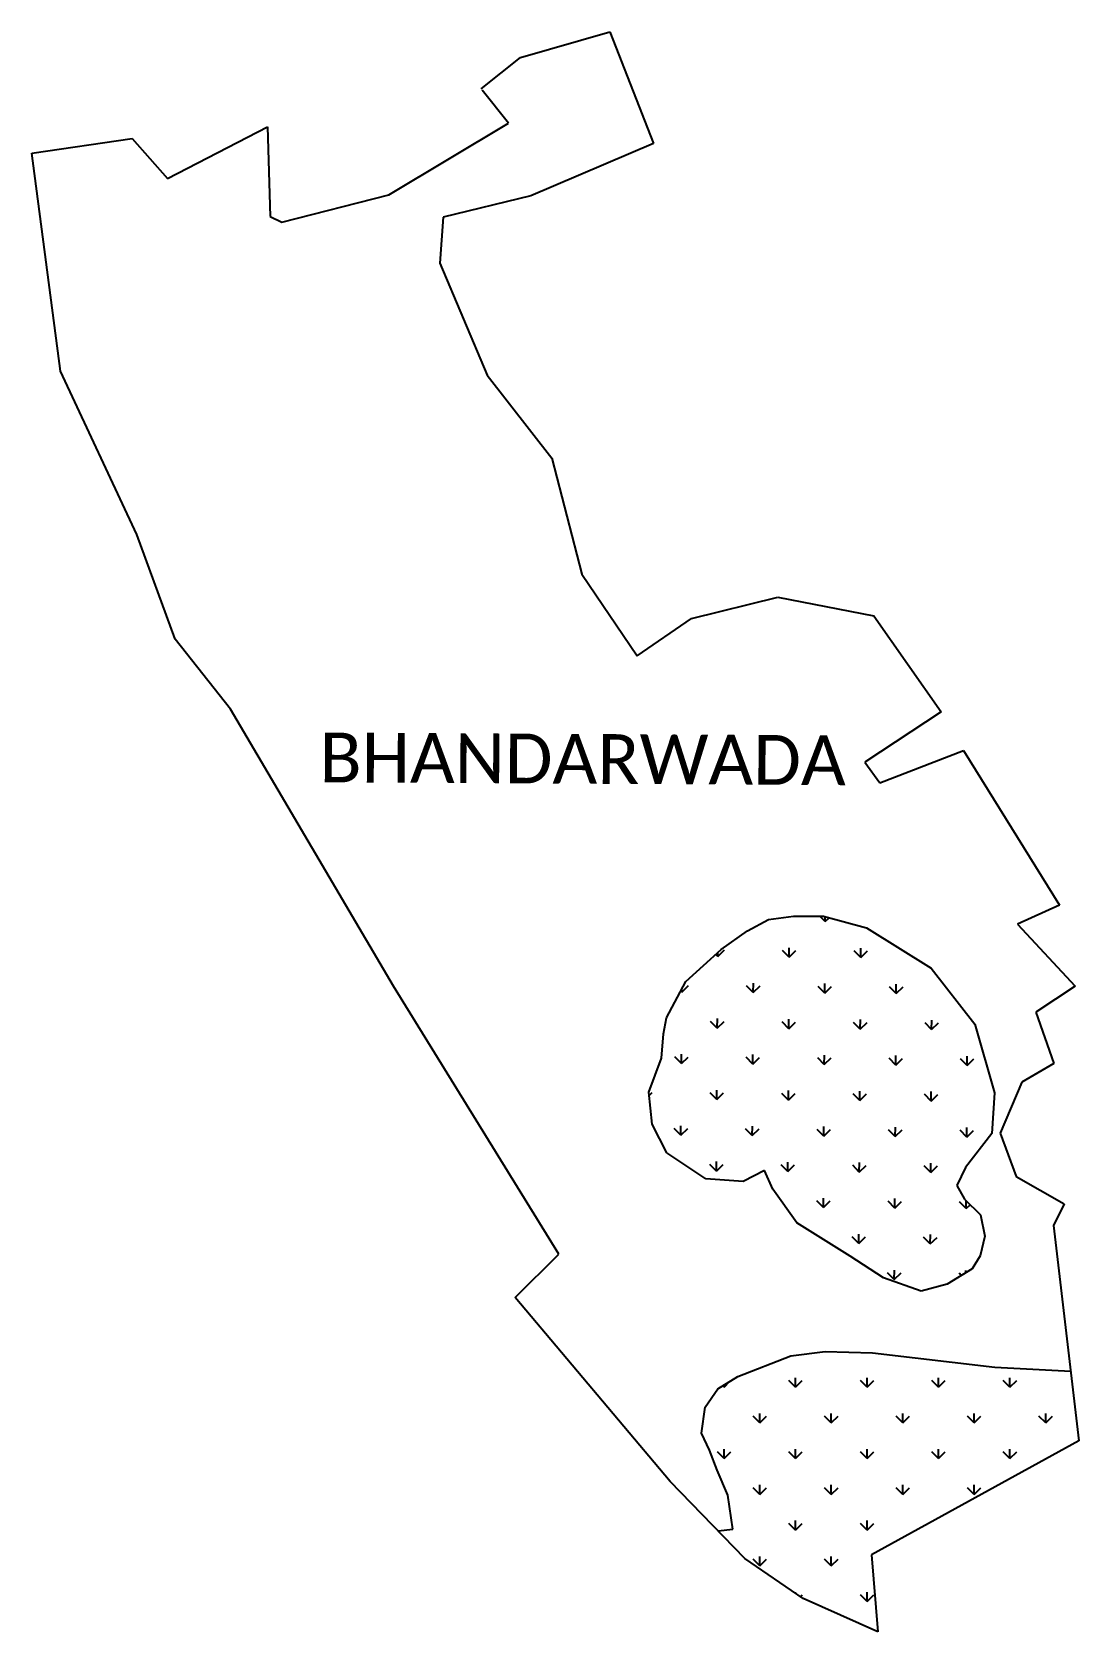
# Model space of a CAD drawing. Header units: metres. Extents: x 314978 to 316031, y 1897174 to 1898782.
import ezdxf

# ---------------------------------------------------------------- set-up
doc = ezdxf.new("R2010")
doc.units = ezdxf.units.M
for name, color, linetype in [('MANGROOVES', 112, 'Continuous'), ('village', 3, 'Continuous'), ('VILLAGE NAME', 250, 'Continuous')]:
    doc.layers.add(name, color=color, linetype=linetype)

msp = doc.modelspace()

# ---------------------------------------------------------------- linework, layer by layer
at = {"color": 3}
msp.add_lwpolyline([(315429.7, 1898725.2), (315469.3, 1898757)], dxfattribs=at)
at = {"layer": 'MANGROOVES'}
for p, q in [((315718.6, 1897890.4), (315743.6, 1897893.9)), ((315743.6, 1897893.9), (315773.8, 1897893.7)), ((315773.8, 1897893.7), (315817.1, 1897882)), ((315671.1, 1897860.4), (315697.6, 1897878.9)), ((315697.6, 1897878.9), (315718.6, 1897890.4)), ((315817.1, 1897882), (315882, 1897841.6)), ((315635.6, 1897828), (315671.1, 1897860.4)), ((315882, 1897841.6), (315926.1, 1897785.2)), ((315616.1, 1897791.5), (315635.6, 1897828)), ((315613, 1897775.4), (315616.1, 1897791.5)), ((315926.1, 1897785.2), (315945.9, 1897716.3)), ((315611, 1897750.9), (315613, 1897775.4)), ((315598.3, 1897716.8), (315611, 1897750.9)), ((315601.7, 1897684.6), (315598.3, 1897716.8)), ((315945.9, 1897716.3), (315943.1, 1897675.2)), ((315616.2, 1897655.9), (315601.7, 1897684.6)), ((315943.1, 1897675.2), (315916.7, 1897641.1)), ((315655.7, 1897629.9), (315616.2, 1897655.9)), ((315714.5, 1897638.3), (315693.1, 1897627.2)), ((315722.9, 1897619.5), (315714.5, 1897638.3)), ((315916.7, 1897641.1), (315908, 1897623.2)), ((315693.1, 1897627.2), (315655.7, 1897629.9)), ((315908, 1897623.2), (315915.7, 1897609.2)), ((315746.9, 1897585.7), (315722.9, 1897619.5)), ((315915.7, 1897609.2), (315931.6, 1897593.5)), ((315931.6, 1897593.5), (315935.9, 1897572.1)), ((315800.8, 1897552.1), (315746.9, 1897585.7)), ((315935.9, 1897572.1), (315931.5, 1897552.4)), ((315834.3, 1897530.2), (315800.8, 1897552.1)), ((315931.5, 1897552.4), (315923.4, 1897539.4)), ((315872, 1897516.8), (315834.3, 1897530.2)), ((315898.3, 1897524), (315872, 1897516.8)), ((315923.4, 1897539.4), (315898.3, 1897524)), ((315687.8, 1897431), (315741, 1897452)), ((315741, 1897452), (315775.6, 1897456.3)), ((315775.6, 1897456.3), (315823.1, 1897454.8)), ((315823.1, 1897454.8), (315946.1, 1897440.6)), ((315667.7, 1897418.6), (315687.8, 1897431)), ((315946.1, 1897440.6), (316022.4, 1897436.6)), ((315655, 1897400.3), (315667.7, 1897418.6)), ((315651.1, 1897374.1), (315655, 1897400.3)), ((315659.3, 1897357), (315651.1, 1897374.1)), ((315667.1, 1897336.9), (315659.3, 1897357)), ((315677.8, 1897311.7), (315667.1, 1897336.9)), ((315682.6, 1897277.5), (315677.8, 1897311.7)), ((315668, 1897275.8), (315682.6, 1897277.5))]:
    msp.add_line(p, q, dxfattribs=at)
at = {"layer": 'MANGROOVES', "linetype": 'Continuous'}
for p, q in [((315775.6, 1897888.3), (315770.2, 1897893.7)), ((315775.6, 1897888.3), (315775.6, 1897893.2)), ((315775.6, 1897888.3), (315779.5, 1897892.1)), ((315739.5, 1897852.6), (315739.5, 1897862.1)), ((315811.3, 1897852.1), (315811.4, 1897861.6)), ((315667.6, 1897853.1), (315665.5, 1897855.2)), ((315667.6, 1897853.1), (315674.4, 1897859.8)), ((315667.6, 1897853.1), (315667.6, 1897857.2)), ((315739.5, 1897852.6), (315732.8, 1897859.4)), ((315739.5, 1897852.6), (315746.2, 1897859.3)), ((315811.3, 1897852.1), (315804.6, 1897858.9)), ((315811.3, 1897852.1), (315818.1, 1897858.8)), ((315631.4, 1897817.4), (315630.5, 1897818.4)), ((315631.4, 1897817.4), (315638.2, 1897824.1)), ((315631.4, 1897817.4), (315631.5, 1897820.2)), ((315703.3, 1897816.9), (315696.6, 1897823.7)), ((315703.3, 1897816.9), (315703.4, 1897826.4)), ((315703.3, 1897816.9), (315710.1, 1897823.6)), ((315775.1, 1897816.4), (315768.4, 1897823.2)), ((315775.1, 1897816.4), (315775.2, 1897826)), ((315775.1, 1897816.4), (315781.9, 1897823.1)), ((315847, 1897815.9), (315840.3, 1897822.7)), ((315847, 1897815.9), (315847, 1897825.5)), ((315847, 1897815.9), (315853.8, 1897822.6)), ((315667.1, 1897781.2), (315660.4, 1897788)), ((315667.1, 1897781.2), (315667.2, 1897790.8)), ((315667.1, 1897781.2), (315673.9, 1897787.9)), ((315739, 1897780.7), (315732.3, 1897787.5)), ((315739, 1897780.7), (315739, 1897790.3)), ((315739, 1897780.7), (315745.7, 1897787.4)), ((315810.8, 1897780.3), (315804.1, 1897787)), ((315810.8, 1897780.3), (315810.9, 1897789.8)), ((315810.8, 1897780.3), (315817.6, 1897787)), ((315882.6, 1897779.8), (315876, 1897786.6)), ((315882.6, 1897779.8), (315882.7, 1897789.3)), ((315882.6, 1897779.8), (315889.4, 1897786.5)), ((315631, 1897745.6), (315624.3, 1897752.3)), ((315631, 1897745.6), (315631, 1897755.1)), ((315631, 1897745.6), (315637.7, 1897752.2)), ((315702.8, 1897745.1), (315696.1, 1897751.9)), ((315702.8, 1897745.1), (315702.9, 1897754.6)), ((315702.8, 1897745.1), (315709.6, 1897751.8)), ((315774.6, 1897744.6), (315768, 1897751.4)), ((315774.6, 1897744.6), (315774.7, 1897754.1)), ((315774.6, 1897744.6), (315781.4, 1897751.3)), ((315846.5, 1897744.1), (315839.8, 1897750.9)), ((315846.5, 1897744.1), (315846.6, 1897753.6)), ((315846.5, 1897744.1), (315853.3, 1897750.8)), ((315918.3, 1897743.6), (315911.6, 1897750.4)), ((315918.3, 1897743.6), (315918.4, 1897753.1)), ((315918.3, 1897743.6), (315925.1, 1897750.3)), ((315598.6, 1897713.6), (315601.6, 1897716.6)), ((315666.6, 1897709.4), (315666.7, 1897718.9)), ((315738.5, 1897708.9), (315738.5, 1897718.4)), ((315810.3, 1897708.4), (315810.4, 1897717.9)), ((315882.2, 1897707.9), (315882.2, 1897717.5)), ((315666.6, 1897709.4), (315660, 1897716.2)), ((315666.6, 1897709.4), (315673.4, 1897716.1)), ((315738.5, 1897708.9), (315731.8, 1897715.7)), ((315738.5, 1897708.9), (315745.3, 1897715.6)), ((315810.3, 1897708.4), (315803.6, 1897715.2)), ((315810.3, 1897708.4), (315817.1, 1897715.1)), ((315882.2, 1897707.9), (315875.5, 1897714.7)), ((315882.2, 1897707.9), (315888.9, 1897714.6)), ((315630.5, 1897673.7), (315623.8, 1897680.5)), ((315630.5, 1897673.7), (315630.5, 1897683.2)), ((315630.5, 1897673.7), (315637.3, 1897680.4)), ((315702.3, 1897673.2), (315695.6, 1897680)), ((315702.3, 1897673.2), (315702.4, 1897682.8)), ((315702.3, 1897673.2), (315709.1, 1897679.9)), ((315774.2, 1897672.7), (315767.5, 1897679.5)), ((315774.2, 1897672.7), (315774.2, 1897682.3)), ((315774.2, 1897672.7), (315780.9, 1897679.4)), ((315846, 1897672.3), (315839.3, 1897679)), ((315846, 1897672.3), (315846.1, 1897681.8)), ((315846, 1897672.3), (315852.8, 1897679)), ((315917.8, 1897671.8), (315911.2, 1897678.6)), ((315917.8, 1897671.8), (315917.9, 1897681.3)), ((315917.8, 1897671.8), (315924.6, 1897678.5)), ((315666.2, 1897637.6), (315659.5, 1897644.3)), ((315666.2, 1897637.6), (315666.2, 1897647.1)), ((315666.2, 1897637.6), (315672.9, 1897644.2)), ((315738, 1897637.1), (315731.3, 1897643.8)), ((315738, 1897637.1), (315738.1, 1897646.6)), ((315738, 1897637.1), (315744.8, 1897643.8)), ((315809.8, 1897636.6), (315803.2, 1897643.4)), ((315809.8, 1897636.6), (315809.9, 1897646.1)), ((315809.8, 1897636.6), (315816.6, 1897643.3)), ((315881.7, 1897636.1), (315875, 1897642.9)), ((315881.7, 1897636.1), (315881.7, 1897645.6)), ((315881.7, 1897636.1), (315888.5, 1897642.8)), ((315773.7, 1897600.9), (315767, 1897607.7)), ((315773.7, 1897600.9), (315773.7, 1897610.4)), ((315773.7, 1897600.9), (315780.5, 1897607.6)), ((315845.5, 1897600.4), (315838.8, 1897607.2)), ((315845.5, 1897600.4), (315845.6, 1897609.9)), ((315845.5, 1897600.4), (315852.3, 1897607.1)), ((315917.4, 1897599.9), (315910.7, 1897606.7)), ((315917.4, 1897599.9), (315917.4, 1897607.5)), ((315917.4, 1897599.9), (315921.2, 1897603.7)), ((315809.4, 1897564.7), (315809.4, 1897574.3)), ((315881.2, 1897564.3), (315881.3, 1897573.8)), ((315809.4, 1897564.7), (315802.7, 1897571.5)), ((315809.4, 1897564.7), (315816.1, 1897571.4)), ((315881.2, 1897564.3), (315874.5, 1897571)), ((315881.2, 1897564.3), (315888, 1897570.9)), ((315845, 1897528.6), (315838.3, 1897535.4)), ((315845, 1897528.6), (315845.1, 1897538.1)), ((315845, 1897528.6), (315851.8, 1897535.3)), ((315912.4, 1897532.6), (315910.2, 1897534.9)), ((315916.9, 1897535.4), (315916.9, 1897537.6)), ((315745.8, 1897420.4), (315739.1, 1897427.1)), ((315745.8, 1897420.4), (315745.8, 1897429.9)), ((315745.8, 1897420.4), (315752.5, 1897427.1)), ((315817.6, 1897420.4), (315810.9, 1897427.1)), ((315817.6, 1897420.4), (315817.6, 1897429.9)), ((315817.6, 1897420.4), (315824.4, 1897427.1)), ((315889.5, 1897420.4), (315882.8, 1897427.1)), ((315889.5, 1897420.4), (315889.5, 1897429.9)), ((315889.5, 1897420.4), (315896.2, 1897427.1)), ((315961.3, 1897420.4), (315954.6, 1897427.1)), ((315961.3, 1897420.4), (315961.3, 1897429.9)), ((315961.3, 1897420.4), (315968.1, 1897427.1)), ((315674, 1897420.4), (315672.7, 1897421.7)), ((315674, 1897420.4), (315679.5, 1897425.9)), ((315674, 1897420.4), (315674, 1897422.5)), ((315709.9, 1897384.4), (315703.1, 1897391.2)), ((315709.9, 1897384.4), (315709.9, 1897394)), ((315709.9, 1897384.4), (315716.6, 1897391.2)), ((315781.7, 1897384.4), (315775, 1897391.2)), ((315781.7, 1897384.4), (315781.7, 1897394)), ((315781.7, 1897384.4), (315788.5, 1897391.2)), ((315853.6, 1897384.4), (315846.8, 1897391.2)), ((315853.6, 1897384.4), (315853.6, 1897394)), ((315853.6, 1897384.4), (315860.3, 1897391.2)), ((315925.4, 1897384.4), (315918.7, 1897391.2)), ((315925.4, 1897384.4), (315925.4, 1897394)), ((315925.4, 1897384.4), (315932.1, 1897391.2)), ((315997.3, 1897384.4), (315990.5, 1897391.2)), ((315997.3, 1897384.4), (315997.3, 1897394)), ((315997.3, 1897384.4), (316004, 1897391.2)), ((315674, 1897348.5), (315667.2, 1897355.2)), ((315674, 1897348.5), (315674, 1897358)), ((315674, 1897348.5), (315680.7, 1897355.2)), ((315745.8, 1897348.5), (315739.1, 1897355.2)), ((315745.8, 1897348.5), (315745.8, 1897358)), ((315745.8, 1897348.5), (315752.5, 1897355.2)), ((315817.6, 1897348.5), (315810.9, 1897355.2)), ((315817.6, 1897348.5), (315817.6, 1897358)), ((315817.6, 1897348.5), (315824.4, 1897355.2)), ((315889.5, 1897348.5), (315882.8, 1897355.2)), ((315889.5, 1897348.5), (315889.5, 1897358)), ((315889.5, 1897348.5), (315896.2, 1897355.2)), ((315961.3, 1897348.5), (315954.6, 1897355.2)), ((315961.3, 1897348.5), (315961.3, 1897358)), ((315961.3, 1897348.5), (315968.1, 1897355.2)), ((315709.9, 1897312.6), (315703.1, 1897319.3)), ((315709.9, 1897312.6), (315709.9, 1897322.1)), ((315709.9, 1897312.6), (315716.6, 1897319.3)), ((315781.7, 1897312.6), (315775, 1897319.3)), ((315781.7, 1897312.6), (315781.7, 1897322.1)), ((315781.7, 1897312.6), (315788.5, 1897319.3)), ((315853.6, 1897312.6), (315846.8, 1897319.3)), ((315853.6, 1897312.6), (315853.6, 1897322.1)), ((315853.6, 1897312.6), (315860.3, 1897319.3)), ((315925.4, 1897312.6), (315918.7, 1897319.3)), ((315925.4, 1897312.6), (315925.4, 1897322.1)), ((315925.4, 1897312.6), (315932.1, 1897319.3)), ((315745.8, 1897276.7), (315739.1, 1897283.4)), ((315745.8, 1897276.7), (315745.8, 1897286.2)), ((315745.8, 1897276.7), (315752.5, 1897283.4)), ((315817.6, 1897276.7), (315810.9, 1897283.4)), ((315817.6, 1897276.7), (315817.6, 1897286.2)), ((315817.6, 1897276.7), (315824.4, 1897283.4)), ((315709.9, 1897240.7), (315709.9, 1897250.3)), ((315781.7, 1897240.7), (315781.7, 1897250.3)), ((315709.9, 1897240.7), (315703.1, 1897247.5)), ((315709.9, 1897240.7), (315716.6, 1897247.5)), ((315781.7, 1897240.7), (315775, 1897247.5)), ((315781.7, 1897240.7), (315788.5, 1897247.5)), ((315745.8, 1897213.1), (315745.8, 1897214.4)), ((315750.7, 1897209.7), (315752.5, 1897211.6)), ((315817.6, 1897204.8), (315810.9, 1897211.6)), ((315817.6, 1897204.8), (315817.6, 1897214.4)), ((315817.6, 1897204.8), (315824.4, 1897211.6))]:
    msp.add_line(p, q, dxfattribs=at)
at = {"layer": 'village', "color": 3}
for p, q in [((315469.3, 1898757), (315559, 1898782.5)), ((315559, 1898782.5), (315602.9, 1898670.3)), ((315457.2, 1898690.7), (315430.6, 1898724.1)), ((315114.2, 1898635.4), (315214.9, 1898687.3)), ((315214.9, 1898687.3), (315217.6, 1898596.9)), ((315336.9, 1898618.9), (315457.2, 1898690.7)), ((314978.1, 1898660.8), (315078.7, 1898675.5)), ((315078.7, 1898675.5), (315114.2, 1898635.4)), ((315602.9, 1898670.3), (315479.6, 1898617.8)), ((315006.9, 1898441.6), (314978.1, 1898660.8)), ((315229.4, 1898591.4), (315336.9, 1898618.9)), ((315479.6, 1898617.8), (315391.6, 1898596.4)), ((315217.6, 1898596.9), (315229.4, 1898591.4)), ((315391.6, 1898596.4), (315388.1, 1898550.2)), ((315388.1, 1898550.2), (315435.7, 1898437.7)), ((315083.6, 1898277.3), (315006.9, 1898441.6)), ((315435.7, 1898437.7), (315500.7, 1898354.2)), ((315500.7, 1898354.2), (315530.9, 1898237.5)), ((315122.2, 1898172.3), (315083.6, 1898277.3)), ((315530.9, 1898237.5), (315586.4, 1898155.6)), ((315641.3, 1898192.9), (315728.1, 1898214.3)), ((315728.1, 1898214.3), (315824.4, 1898195.7)), ((315586.4, 1898155.6), (315641.3, 1898192.9)), ((315824.4, 1898195.7), (315892.3, 1898099.3)), ((315177.6, 1898101.7), (315122.2, 1898172.3)), ((315341.6, 1897823.4), (315177.6, 1898101.7)), ((315892.3, 1898099.3), (315815.3, 1898048.7)), ((315830.6, 1898027.8), (315914.6, 1898060.4)), ((315914.6, 1898060.4), (316011.2, 1897904.7)), ((315815.3, 1898048.7), (315830.6, 1898027.8)), ((316011.2, 1897904.7), (315969, 1897885.6)), ((315969, 1897885.6), (316026.8, 1897823.3)), ((315507.8, 1897554), (315341.6, 1897823.4)), ((316026.8, 1897823.3), (315987.2, 1897797.3)), ((315987.2, 1897797.3), (316005.5, 1897745.8)), ((316005.5, 1897745.8), (315973.4, 1897726.8)), ((315973.4, 1897726.8), (315951.3, 1897675.8)), ((315951.3, 1897675.8), (315967.6, 1897632.1)), ((315967.6, 1897632.1), (316015.9, 1897604.5)), ((316015.9, 1897604.5), (316005.1, 1897583)), ((316005.1, 1897583), (316030.7, 1897366.3)), ((315464, 1897510.6), (315507.8, 1897554)), ((315619.7, 1897325.7), (315464, 1897510.6)), ((316030.7, 1897366.3), (315822, 1897251.9)), ((315694.7, 1897248.3), (315619.7, 1897325.7)), ((315822, 1897251.9), (315828.4, 1897174.3)), ((315753.3, 1897207.9), (315694.7, 1897248.3)), ((315828.4, 1897174.3), (315753.3, 1897207.9))]:
    msp.add_line(p, q, dxfattribs=at)

# ---------------------------------------------------------------- texts
at = {"layer": 'VILLAGE NAME', "insert": (315267.3, 1898078.4), "char_height": 50, "attachment_point": 1, "rotation": 359.6762}
msp.add_mtext_dynamic_manual_height_columns('{\\fCalibri|b0|i0|c0|p34;BHANDARWADA}', width=1377.028, gutter_width=520.2, heights=[0], dxfattribs=at)

doc.saveas('drawing.dxf')
